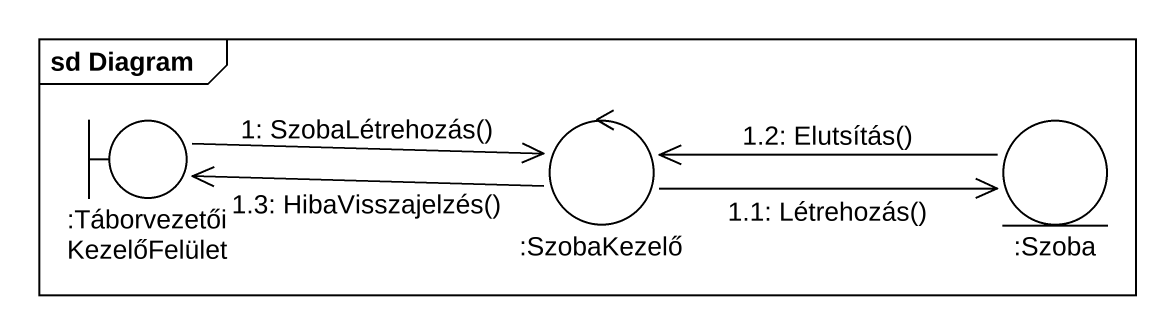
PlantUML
@startuml
mainframe sd Diagram
boundary ":TáborvezetőiKezelőFelület" as TáborvezetőiKezelőFelület
control ":SzobaKezelő" as SzobaKezelő
entity ":Szoba" as Szoba
TáborvezetőiKezelőFelület -right-> SzobaKezelő : 1: SzobaLétrehozás()
SzobaKezelő -right-> Szoba : 1.1: Létrehozás()
Szoba -left-> SzobaKezelő : 1.2: Elutsítás()
SzobaKezelő -left-> TáborvezetőiKezelőFelület : 1.3: HibaVisszajelzés()
@enduml
